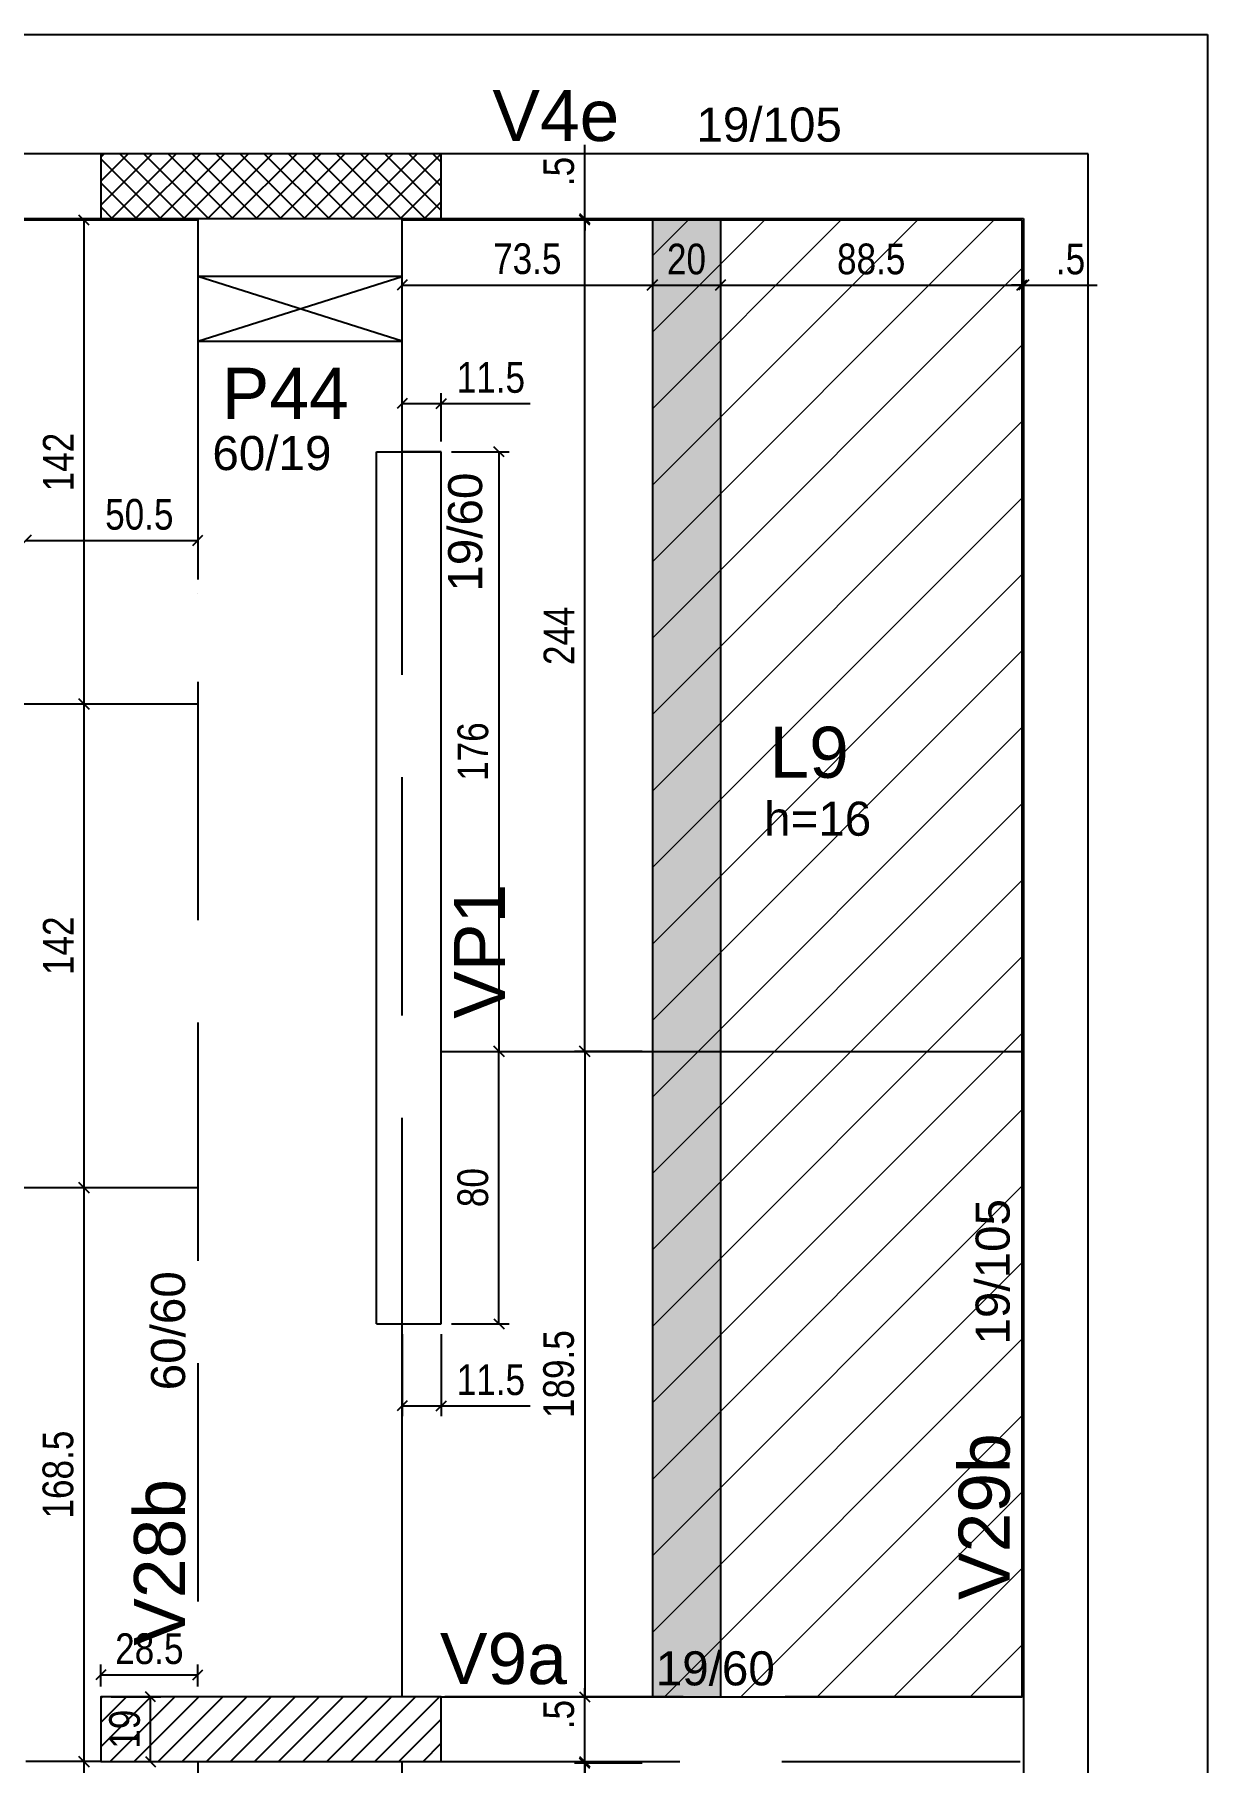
# Model space of a CAD drawing. Extents: x 2113 to 8441, y 350 to 3972.
# Drawn here: x 7394 to 7738, y 2528 to 3035 of the extents above; entities that cross this region are included whole.
import ezdxf

# ---------------------------------------------------------------- set-up
doc = ezdxf.new("R2010")
doc.units = 0
doc.linetypes.add('ESTILO_TQS_0001', pattern=[1, 0.7, -0.3])
for name, color, linetype in [('1', 1, 'Continuous'), ('2', 2, 'Continuous'), ('3', 3, 'Continuous'), ('4', 4, 'Continuous'), ('8', 8, 'Continuous'), ('COTA', 241, 'Continuous'), ('ES-VIGA', 3, 'Continuous'), ('Painéis', 200, 'Continuous'), ('Pilares', 5, 'Continuous')]:
    doc.layers.add(name, color=color, linetype=linetype)
doc.layers.add('Hachura', color=251, linetype='Continuous', lineweight=9)
doc.layers.add('REAPROVEITAMENTO', color=251, linetype='Continuous', lineweight=9)
doc.styles.add('COTA TECNICA-50', font='techl___.ttf', dxfattribs={"height": 9})
doc.styles.get("Standard").update_dxf_attribs({"font": 'arial.ttf'})
doc.dimstyles.new('COTA PAINEL-50', dxfattribs={"dimtxt": 9, "dimasz": 3, "dimexe": 3, "dimexo": 3, "dimgap": 3, "dimtad": 1, "dimdec": 1, "dimzin": 12, "dimdsep": 46, "dimtxsty": 'COTA TECNICA-50', "dimblk1": 'OBLIQUE', "dimblk2": 'OBLIQUE', "dimsah": 1, "dimcen": 0.9, "dimclrd": 4, "dimclre": 4, "dimclrt": 240, "dimadec": 1, "dimazin": 3, "dimtfac": 1, "dimtdec": 1, "dimtmove": 0, "dimatfit": 3, "dimfxl": 1, "dimtolj": 1, "dimtzin": 12, "dimarcsym": 0})

# ---------------------------------------------------------------- blocks, each defined once
blk = doc.blocks.new('_Oblique')
at = {"color": 0, "linetype": 'ByBlock', "lineweight": -2}
blk.add_line((-0.5, -0.5), (0.5, 0.5), dxfattribs=at)
blk = doc.blocks.new('*D137')
at = {"layer": 'COTA', "color": 4, "lineweight": -2, "transparency": 16777216}
for p, q in [((7572.34, 2980.53), (7552.46, 2980.53)), ((7555.46, 2736.53), (7555.46, 2980.53)), ((7572.34, 2736.53), (7552.46, 2736.53))]:
    blk.add_line(p, q, dxfattribs=at)
at = {"layer": 'Defpoints', "color": 0, "transparency": 16777216}
for p in [(7555.46, 2980.53), (7575.34, 2980.53), (7575.34, 2736.53)]:
    blk.add_point(p, dxfattribs=at)
at = {"layer": 'COTA', "color": 4, "lineweight": -2, "transparency": 16777216, "xscale": 3, "yscale": 3, "zscale": 3}
for p, rotation in [((7555.46, 2980.53), 90), ((7555.46, 2736.53), 270)]:
    blk.add_blockref('_Oblique', p, dxfattribs=dict(at, rotation=rotation))
at = {"layer": 'COTA', "color": 240, "transparency": 16777216, "insert": (7547.89, 2858.53), "char_height": 9, "attachment_point": 5, "rotation": 90, "style": 'COTA TECNICA-50'}
blk.add_mtext('\\A1;244', dxfattribs=at)
blk = doc.blocks.new('*D138')
at = {"layer": 'COTA', "color": 4, "lineweight": -2, "transparency": 16777216}
blk.add_line((7501.84, 2961.48), (7575.34, 2961.48), dxfattribs=at)
at = {"layer": 'Defpoints', "color": 0, "transparency": 16777216}
for p in [(7501.84, 2961.48), (7575.34, 2961.48), (7575.34, 2961.48)]:
    blk.add_point(p, dxfattribs=at)
at = {"layer": 'COTA', "color": 4, "lineweight": -2, "transparency": 16777216, "xscale": 3, "yscale": 3, "zscale": 3, "rotation": 180}
blk.add_blockref('_Oblique', (7501.84, 2961.48), dxfattribs=at)
at = {"layer": 'COTA', "color": 4, "lineweight": -2, "transparency": 16777216, "xscale": 3, "yscale": 3, "zscale": 3}
blk.add_blockref('_Oblique', (7575.34, 2961.48), dxfattribs=at)
at = {"layer": 'COTA', "color": 240, "transparency": 16777216, "insert": (7538.59, 2969.18), "char_height": 9, "attachment_point": 5, "style": 'COTA TECNICA-50'}
blk.add_mtext('\\A1;73.5', dxfattribs=at)
blk = doc.blocks.new('*D141')
at = {"layer": 'COTA', "color": 4, "lineweight": -2, "transparency": 16777216}
for p, q in [((7572.34, 2736.53), (7552.46, 2736.53)), ((7555.46, 2736.53), (7555.46, 2547.03)), ((7572.34, 2547.03), (7552.46, 2547.03))]:
    blk.add_line(p, q, dxfattribs=at)
at = {"layer": 'Defpoints', "color": 0, "transparency": 16777216}
for p in [(7575.34, 2736.53), (7555.46, 2547.03), (7575.34, 2547.03)]:
    blk.add_point(p, dxfattribs=at)
at = {"layer": 'COTA', "color": 4, "lineweight": -2, "transparency": 16777216, "xscale": 3, "yscale": 3, "zscale": 3}
for p, rotation in [((7555.46, 2736.53), 90), ((7555.46, 2547.03), 270)]:
    blk.add_blockref('_Oblique', p, dxfattribs=dict(at, rotation=rotation))
at = {"layer": 'COTA', "color": 240, "transparency": 16777216, "insert": (7547.83, 2641.78), "char_height": 9, "attachment_point": 5, "rotation": 90, "style": 'COTA TECNICA-50'}
blk.add_mtext('\\A1;189.5', dxfattribs=at)
blk = doc.blocks.new('*D119')
at = {"layer": 'COTA', "color": 4, "lineweight": -2, "transparency": 16777216}
for p, q in [((7575.34, 2964.48), (7575.34, 2964.48)), ((7575.34, 2961.48), (7595.34, 2961.48)), ((7595.34, 2958.54), (7595.34, 2958.48))]:
    blk.add_line(p, q, dxfattribs=at)
at = {"layer": 'Defpoints', "color": 0, "transparency": 16777216}
for p in [(7575.34, 2961.48), (7595.34, 2961.54), (7595.34, 2961.48)]:
    blk.add_point(p, dxfattribs=at)
at = {"layer": 'COTA', "color": 4, "lineweight": -2, "transparency": 16777216, "xscale": 3, "yscale": 3, "zscale": 3, "rotation": 180}
blk.add_blockref('_Oblique', (7575.34, 2961.48), dxfattribs=at)
at = {"layer": 'COTA', "color": 4, "lineweight": -2, "transparency": 16777216, "xscale": 3, "yscale": 3, "zscale": 3}
blk.add_blockref('_Oblique', (7595.34, 2961.48), dxfattribs=at)
at = {"layer": 'COTA', "color": 240, "transparency": 16777216, "insert": (7585.34, 2969.07), "char_height": 9, "attachment_point": 5, "style": 'COTA TECNICA-50'}
blk.add_mtext('\\A1;20', dxfattribs=at)
blk = doc.blocks.new('*D120')
at = {"layer": 'COTA', "color": 4, "lineweight": -2, "transparency": 16777216}
blk.add_line((7595.34, 2961.48), (7683.84, 2961.48), dxfattribs=at)
at = {"layer": 'Defpoints', "color": 0, "transparency": 16777216}
for p in [(7595.34, 2961.48), (7683.84, 2961.48), (7683.84, 2961.48)]:
    blk.add_point(p, dxfattribs=at)
at = {"layer": 'COTA', "color": 4, "lineweight": -2, "transparency": 16777216, "xscale": 3, "yscale": 3, "zscale": 3, "rotation": 180}
blk.add_blockref('_Oblique', (7595.34, 2961.48), dxfattribs=at)
at = {"layer": 'COTA', "color": 4, "lineweight": -2, "transparency": 16777216, "xscale": 3, "yscale": 3, "zscale": 3}
blk.add_blockref('_Oblique', (7683.84, 2961.48), dxfattribs=at)
at = {"layer": 'COTA', "color": 240, "transparency": 16777216, "insert": (7639.59, 2969.1), "char_height": 9, "attachment_point": 5, "style": 'COTA TECNICA-50'}
blk.add_mtext('\\A1;88.5', dxfattribs=at)
blk = doc.blocks.new('*D121')
at = {"layer": 'COTA', "color": 4, "lineweight": -2, "transparency": 16777216}
for p, q in [((7684.34, 2964.29), (7684.34, 2964.48)), ((7683.84, 2961.48), (7680.84, 2961.48)), ((7683.84, 2961.48), (7684.34, 2961.48)), ((7684.34, 2961.48), (7705.93, 2961.48))]:
    blk.add_line(p, q, dxfattribs=at)
at = {"layer": 'Defpoints', "color": 0, "transparency": 16777216}
for p in [(7683.84, 2961.48), (7684.34, 2961.48), (7684.34, 2961.29)]:
    blk.add_point(p, dxfattribs=at)
at = {"layer": 'COTA', "color": 4, "lineweight": -2, "transparency": 16777216, "xscale": 3, "yscale": 3, "zscale": 3}
blk.add_blockref('_Oblique', (7683.84, 2961.48), dxfattribs=at)
at = {"layer": 'COTA', "color": 4, "lineweight": -2, "transparency": 16777216, "xscale": 3, "yscale": 3, "zscale": 3, "rotation": 180}
blk.add_blockref('_Oblique', (7684.34, 2961.48), dxfattribs=at)
at = {"layer": 'COTA', "color": 240, "transparency": 16777216, "insert": (7698.14, 2969.08), "char_height": 9, "attachment_point": 5, "style": 'COTA TECNICA-50'}
blk.add_mtext('\\A1;.5', dxfattribs=at)
blk = doc.blocks.new('*D49')
at = {"layer": 'COTA', "color": 4, "lineweight": -2, "transparency": 16777216}
for p, q in [((7555.46, 2981.03), (7555.46, 3002.62)), ((7555.46, 2980.53), (7555.46, 2981.03)), ((7555.46, 2980.53), (7555.46, 2977.53))]:
    blk.add_line(p, q, dxfattribs=at)
at = {"layer": 'Defpoints', "color": 0, "transparency": 16777216}
for p in [(7555.46, 2981.03), (7555.46, 2981.03), (7555.46, 2980.53)]:
    blk.add_point(p, dxfattribs=at)
at = {"layer": 'COTA', "color": 4, "lineweight": -2, "transparency": 16777216, "xscale": 3, "yscale": 3, "zscale": 3}
for p, rotation in [((7555.46, 2981.03), 270), ((7555.46, 2980.53), 90)]:
    blk.add_blockref('_Oblique', p, dxfattribs=dict(at, rotation=rotation))
at = {"layer": 'COTA', "color": 240, "transparency": 16777216, "insert": (7547.86, 2994.83), "char_height": 9, "attachment_point": 5, "rotation": 90, "style": 'COTA TECNICA-50'}
blk.add_mtext('\\A1;.5', dxfattribs=at)
blk = doc.blocks.new('*D224')
at = {"layer": 'COTA', "color": 4, "lineweight": -2, "transparency": 16777216}
for p, q in [((7501.84, 2915.53), (7501.84, 2929.71)), ((7513.34, 2915.53), (7513.34, 2929.71)), ((7501.84, 2926.71), (7513.34, 2926.71)), ((7513.34, 2926.71), (7539.44, 2926.71))]:
    blk.add_line(p, q, dxfattribs=at)
at = {"layer": 'Defpoints', "color": 0, "transparency": 16777216}
for p in [(7513.34, 2926.71), (7501.84, 2912.53), (7513.34, 2912.53)]:
    blk.add_point(p, dxfattribs=at)
at = {"layer": 'COTA', "color": 4, "lineweight": -2, "transparency": 16777216, "xscale": 3, "yscale": 3, "zscale": 3, "rotation": 180}
blk.add_blockref('_Oblique', (7501.84, 2926.71), dxfattribs=at)
at = {"layer": 'COTA', "color": 4, "lineweight": -2, "transparency": 16777216, "xscale": 3, "yscale": 3, "zscale": 3}
blk.add_blockref('_Oblique', (7513.34, 2926.71), dxfattribs=at)
at = {"layer": 'COTA', "color": 240, "transparency": 16777216, "insert": (7527.89, 2934.31), "char_height": 9, "attachment_point": 5, "style": 'COTA TECNICA-50'}
blk.add_mtext('\\A1;11.5', dxfattribs=at)
blk = doc.blocks.new('*D225')
at = {"layer": 'COTA', "color": 4, "lineweight": -2, "transparency": 16777216}
for p, q in [((7516.34, 2912.53), (7533.25, 2912.53)), ((7530.25, 2912.53), (7530.25, 2736.53)), ((7516.34, 2736.53), (7533.25, 2736.53))]:
    blk.add_line(p, q, dxfattribs=at)
at = {"layer": 'Defpoints', "color": 0, "transparency": 16777216}
for p in [(7513.34, 2912.53), (7513.34, 2736.53), (7530.25, 2736.53)]:
    blk.add_point(p, dxfattribs=at)
at = {"layer": 'COTA', "color": 4, "lineweight": -2, "transparency": 16777216, "xscale": 3, "yscale": 3, "zscale": 3}
for p, rotation in [((7530.25, 2912.53), 90), ((7530.25, 2736.53), 270)]:
    blk.add_blockref('_Oblique', p, dxfattribs=dict(at, rotation=rotation))
at = {"layer": 'COTA', "color": 240, "transparency": 16777216, "insert": (7522.66, 2824.53), "char_height": 9, "attachment_point": 5, "rotation": 90, "style": 'COTA TECNICA-50'}
blk.add_mtext('\\A1;176', dxfattribs=at)
blk = doc.blocks.new('*D50')
at = {"layer": 'COTA', "color": 4, "lineweight": -2, "transparency": 16777216}
for p, q in [((7516.34, 2736.53), (7533.25, 2736.53)), ((7530.25, 2656.53), (7530.25, 2736.53)), ((7516.34, 2656.53), (7533.25, 2656.53))]:
    blk.add_line(p, q, dxfattribs=at)
at = {"layer": 'Defpoints', "color": 0, "transparency": 16777216}
for p in [(7513.34, 2736.53), (7530.25, 2736.53), (7513.34, 2656.53)]:
    blk.add_point(p, dxfattribs=at)
at = {"layer": 'COTA', "color": 4, "lineweight": -2, "transparency": 16777216, "xscale": 3, "yscale": 3, "zscale": 3}
for p, rotation in [((7530.25, 2736.53), 90), ((7530.25, 2656.53), 270)]:
    blk.add_blockref('_Oblique', p, dxfattribs=dict(at, rotation=rotation))
at = {"layer": 'COTA', "color": 240, "transparency": 16777216, "insert": (7522.64, 2696.53), "char_height": 9, "attachment_point": 5, "rotation": 90, "style": 'COTA TECNICA-50'}
blk.add_mtext('\\A1;80', dxfattribs=at)
blk = doc.blocks.new('*D226')
at = {"layer": 'COTA', "color": 4, "lineweight": -2, "transparency": 16777216}
for p, q in [((7501.84, 2653.53), (7501.84, 2629.47)), ((7513.34, 2653.53), (7513.34, 2629.47)), ((7501.84, 2632.47), (7513.34, 2632.47)), ((7513.34, 2632.47), (7539.45, 2632.47))]:
    blk.add_line(p, q, dxfattribs=at)
at = {"layer": 'Defpoints', "color": 0, "transparency": 16777216}
for p in [(7501.84, 2656.53), (7513.34, 2656.53), (7513.34, 2632.47)]:
    blk.add_point(p, dxfattribs=at)
at = {"layer": 'COTA', "color": 4, "lineweight": -2, "transparency": 16777216, "xscale": 3, "yscale": 3, "zscale": 3, "rotation": 180}
blk.add_blockref('_Oblique', (7501.84, 2632.47), dxfattribs=at)
at = {"layer": 'COTA', "color": 4, "lineweight": -2, "transparency": 16777216, "xscale": 3, "yscale": 3, "zscale": 3}
blk.add_blockref('_Oblique', (7513.34, 2632.47), dxfattribs=at)
at = {"layer": 'COTA', "color": 240, "transparency": 16777216, "insert": (7527.89, 2640.07), "char_height": 9, "attachment_point": 5, "style": 'COTA TECNICA-50'}
blk.add_mtext('\\A1;11.5', dxfattribs=at)
blk = doc.blocks.new('*D51')
at = {"layer": 'COTA', "color": 4, "lineweight": -2, "transparency": 16777216}
for p, q in [((7572.34, 2527.53), (7552.46, 2527.53)), ((7555.46, 2283.53), (7555.46, 2527.53)), ((7572.34, 2283.53), (7552.46, 2283.53))]:
    blk.add_line(p, q, dxfattribs=at)
at = {"layer": 'Defpoints', "color": 0, "transparency": 16777216}
for p in [(7555.46, 2527.53), (7575.34, 2527.53), (7575.34, 2283.53)]:
    blk.add_point(p, dxfattribs=at)
at = {"layer": 'COTA', "color": 4, "lineweight": -2, "transparency": 16777216, "xscale": 3, "yscale": 3, "zscale": 3}
for p, rotation in [((7555.46, 2527.53), 90), ((7555.46, 2283.53), 270)]:
    blk.add_blockref('_Oblique', p, dxfattribs=dict(at, rotation=rotation))
at = {"layer": 'COTA', "color": 240, "transparency": 16777216, "insert": (7547.89, 2405.53), "char_height": 9, "attachment_point": 5, "rotation": 90, "style": 'COTA TECNICA-50'}
blk.add_mtext('\\A1;244', dxfattribs=at)
blk = doc.blocks.new('*D4')
at = {"layer": 'COTA', "color": 4, "lineweight": -2, "transparency": 16777216}
for p, q in [((7555.46, 2528.03), (7555.46, 2549.62)), ((7555.46, 2527.53), (7555.46, 2528.03)), ((7555.46, 2527.53), (7555.46, 2524.53))]:
    blk.add_line(p, q, dxfattribs=at)
at = {"layer": 'Defpoints', "color": 0, "transparency": 16777216}
for p in [(7555.46, 2528.03), (7555.46, 2528.03), (7555.46, 2527.53)]:
    blk.add_point(p, dxfattribs=at)
at = {"layer": 'COTA', "color": 4, "lineweight": -2, "transparency": 16777216, "xscale": 3, "yscale": 3, "zscale": 3}
for p, rotation in [((7555.46, 2528.03), 270), ((7555.46, 2527.53), 90)]:
    blk.add_blockref('_Oblique', p, dxfattribs=dict(at, rotation=rotation))
at = {"layer": 'COTA', "color": 240, "transparency": 16777216, "insert": (7547.86, 2541.83), "char_height": 9, "attachment_point": 5, "rotation": 90, "style": 'COTA TECNICA-50'}
blk.add_mtext('\\A1;.5', dxfattribs=at)
blk = doc.blocks.new('*D27')
at = {"layer": 'COTA', "color": 4, "lineweight": -2, "transparency": 16777216}
blk.add_line((7391.35, 2886.53), (7441.84, 2886.53), dxfattribs=at)
at = {"layer": 'Defpoints', "color": 0, "transparency": 16777216}
for p in [(7391.35, 2886.53), (7441.84, 2886.53), (7441.84, 2886.53)]:
    blk.add_point(p, dxfattribs=at)
at = {"layer": 'COTA', "color": 4, "lineweight": -2, "transparency": 16777216, "xscale": 3, "yscale": 3, "zscale": 3, "rotation": 180}
blk.add_blockref('_Oblique', (7391.35, 2886.53), dxfattribs=at)
at = {"layer": 'COTA', "color": 4, "lineweight": -2, "transparency": 16777216, "xscale": 3, "yscale": 3, "zscale": 3}
blk.add_blockref('_Oblique', (7441.84, 2886.53), dxfattribs=at)
at = {"layer": 'COTA', "color": 240, "transparency": 16777216, "insert": (7424.65, 2894.13), "char_height": 9, "attachment_point": 5, "style": 'COTA TECNICA-50'}
blk.add_mtext('\\A1;50.5', dxfattribs=at)
blk = doc.blocks.new('*D196')
at = {"layer": 'COTA', "color": 4, "lineweight": -2, "transparency": 16777216}
for p, q in [((7416.34, 2547.03), (7430.94, 2547.03)), ((7427.94, 2528.03), (7427.94, 2547.03)), ((7416.34, 2528.03), (7430.94, 2528.03))]:
    blk.add_line(p, q, dxfattribs=at)
at = {"layer": 'Defpoints', "color": 0, "transparency": 16777216}
for p in [(7413.34, 2547.03), (7427.94, 2547.03), (7413.34, 2528.03)]:
    blk.add_point(p, dxfattribs=at)
at = {"layer": 'COTA', "color": 4, "lineweight": -2, "transparency": 16777216, "xscale": 3, "yscale": 3, "zscale": 3}
for p, rotation in [((7427.94, 2547.03), 90), ((7427.94, 2528.03), 270)]:
    blk.add_blockref('_Oblique', p, dxfattribs=dict(at, rotation=rotation))
at = {"layer": 'COTA', "color": 240, "transparency": 16777216, "insert": (7420.36, 2537.53), "char_height": 9, "attachment_point": 5, "rotation": 90, "style": 'COTA TECNICA-50'}
blk.add_mtext('\\A1;19', dxfattribs=at)
blk = doc.blocks.new('*D28')
at = {"layer": 'COTA', "color": 4, "lineweight": -2, "transparency": 16777216}
for p, q in [((7413.34, 2550.03), (7413.34, 2556.5)), ((7413.34, 2553.5), (7441.84, 2553.5)), ((7441.84, 2550.03), (7441.84, 2556.5))]:
    blk.add_line(p, q, dxfattribs=at)
at = {"layer": 'Defpoints', "color": 0, "transparency": 16777216}
for p in [(7441.84, 2553.5), (7413.34, 2547.03), (7441.84, 2547.03)]:
    blk.add_point(p, dxfattribs=at)
at = {"layer": 'COTA', "color": 4, "lineweight": -2, "transparency": 16777216, "xscale": 3, "yscale": 3, "zscale": 3, "rotation": 180}
blk.add_blockref('_Oblique', (7413.34, 2553.5), dxfattribs=at)
at = {"layer": 'COTA', "color": 4, "lineweight": -2, "transparency": 16777216, "xscale": 3, "yscale": 3, "zscale": 3}
blk.add_blockref('_Oblique', (7441.84, 2553.5), dxfattribs=at)
at = {"layer": 'COTA', "color": 240, "transparency": 16777216, "insert": (7427.59, 2561.12), "char_height": 9, "attachment_point": 5, "style": 'COTA TECNICA-50'}
blk.add_mtext('\\A1;28.5', dxfattribs=at)
blk = doc.blocks.new('*D199')
at = {"layer": 'COTA', "color": 4, "lineweight": -2, "transparency": 16777216}
for p, q in [((7408.42, 2378.03), (7408.42, 2528.03)), ((7411.4, 2528.03), (7411.42, 2528.03))]:
    blk.add_line(p, q, dxfattribs=at)
at = {"layer": 'Defpoints', "color": 0, "transparency": 16777216}
for p in [(7408.4, 2528.03), (7408.42, 2528.03), (7408.42, 2378.03)]:
    blk.add_point(p, dxfattribs=at)
at = {"layer": 'COTA', "color": 4, "lineweight": -2, "transparency": 16777216, "xscale": 3, "yscale": 3, "zscale": 3}
for p, rotation in [((7408.42, 2528.03), 90), ((7408.42, 2378.03), 270)]:
    blk.add_blockref('_Oblique', p, dxfattribs=dict(at, rotation=rotation))
at = {"layer": 'COTA', "color": 240, "transparency": 16777216, "insert": (7400.82, 2453.03), "char_height": 9, "attachment_point": 5, "rotation": 90, "style": 'COTA TECNICA-50'}
blk.add_mtext('\\A1;150', dxfattribs=at)
blk = doc.blocks.new('*D200')
at = {"layer": 'COTA', "color": 4, "lineweight": -2, "transparency": 16777216}
for p, q in [((7408.42, 2528.03), (7408.42, 2696.53)), ((7411.4, 2528.03), (7411.42, 2528.03))]:
    blk.add_line(p, q, dxfattribs=at)
at = {"layer": 'Defpoints', "color": 0, "transparency": 16777216}
for p in [(7408.42, 2696.53), (7408.42, 2696.53), (7408.4, 2528.03)]:
    blk.add_point(p, dxfattribs=at)
at = {"layer": 'COTA', "color": 4, "lineweight": -2, "transparency": 16777216, "xscale": 3, "yscale": 3, "zscale": 3}
for p, rotation in [((7408.42, 2696.53), 90), ((7408.42, 2528.03), 270)]:
    blk.add_blockref('_Oblique', p, dxfattribs=dict(at, rotation=rotation))
at = {"layer": 'COTA', "color": 240, "transparency": 16777216, "insert": (7400.8, 2612.28), "char_height": 9, "attachment_point": 5, "rotation": 90, "style": 'COTA TECNICA-50'}
blk.add_mtext('\\A1;168.5', dxfattribs=at)
blk = doc.blocks.new('*D201')
at = {"layer": 'COTA', "color": 4, "lineweight": -2, "transparency": 16777216}
blk.add_line((7408.42, 2696.53), (7408.42, 2838.53), dxfattribs=at)
at = {"layer": 'Defpoints', "color": 0, "transparency": 16777216}
for p in [(7408.42, 2838.53), (7408.42, 2838.53), (7408.42, 2696.53)]:
    blk.add_point(p, dxfattribs=at)
at = {"layer": 'COTA', "color": 4, "lineweight": -2, "transparency": 16777216, "xscale": 3, "yscale": 3, "zscale": 3}
for p, rotation in [((7408.42, 2838.53), 90), ((7408.42, 2696.53), 270)]:
    blk.add_blockref('_Oblique', p, dxfattribs=dict(at, rotation=rotation))
at = {"layer": 'COTA', "color": 240, "transparency": 16777216, "insert": (7400.85, 2767.53), "char_height": 9, "attachment_point": 5, "rotation": 90, "style": 'COTA TECNICA-50'}
blk.add_mtext('\\A1;142', dxfattribs=at)
blk = doc.blocks.new('*D202')
at = {"layer": 'COTA', "color": 4, "lineweight": -2, "transparency": 16777216}
blk.add_line((7408.42, 2838.53), (7408.42, 2980.53), dxfattribs=at)
at = {"layer": 'Defpoints', "color": 0, "transparency": 16777216}
for p in [(7408.42, 2980.53), (7408.42, 2980.53), (7408.42, 2838.53)]:
    blk.add_point(p, dxfattribs=at)
at = {"layer": 'COTA', "color": 4, "lineweight": -2, "transparency": 16777216, "xscale": 3, "yscale": 3, "zscale": 3}
for p, rotation in [((7408.42, 2980.53), 90), ((7408.42, 2838.53), 270)]:
    blk.add_blockref('_Oblique', p, dxfattribs=dict(at, rotation=rotation))
at = {"layer": 'COTA', "color": 240, "transparency": 16777216, "insert": (7400.85, 2909.53), "char_height": 9, "attachment_point": 5, "rotation": 90, "style": 'COTA TECNICA-50'}
blk.add_mtext('\\A1;142', dxfattribs=at)

msp = doc.modelspace()

# ---------------------------------------------------------------- hatches: boundary and pattern name
at = {"layer": 'Hachura', "linetype": 'ByBlock'}
h = msp.add_hatch(color=256, dxfattribs=at)
h.dxf.hatch_style = 1
h.paths.add_polyline_path([(7595.34, 2547.03), (7575.34, 2547.03), (7575.3, 2980.53), (7595.34, 2980.53)])
at = {"layer": 'REAPROVEITAMENTO', "linetype": 'ByBlock'}
h = msp.add_hatch(dxfattribs=at)
h.set_pattern_fill('ANSI31', color=256, scale=5, style=2)
h.set_pattern_definition([(45, (-274.574, 59.306), (-11.22532, 11.22532), [])])
h.paths.add_polyline_path([(7683.84, 2547.03), (7575.34, 2547.03), (7575.34, 2980.53), (7683.84, 2980.53)])

# ---------------------------------------------------------------- linework, layer by layer
at = {"layer": '1', "linetype": 'Continuous'}
for p, q in [((7738.35, 3035.03), (7738.35, 3035.03)), ((7738.35, 3035.03), (7738.35, 3035.03)), ((7738.35, 3035.03), (7738.35, 3035.03)), ((7703.34, 3000.03), (7703.34, 3000.03)), ((7703.34, 3000.03), (7703.34, 3000.03)), ((7703.34, 3000.03), (7703.34, 3000.03)), ((7703.34, 3000.03), (7703.34, 3000.03)), ((7441.84, 2945.03), (7501.84, 2964.03)), ((7501.84, 2945.03), (7441.84, 2964.03)), ((7441.84, 2964.03), (7441.84, 2964.03)), ((7441.84, 2964.03), (7441.84, 2964.03)), ((7471.84, 2954.53), (7471.84, 2954.53)), ((7441.84, 2945.03), (7441.84, 2945.03)), ((7441.84, 2945.03), (7441.84, 2945.03)), ((7441.84, 2870.98), (7441.84, 2870.98)), ((7441.84, 2870.98), (7441.84, 2870.98)), ((7684.34, 2547.03), (7684.34, 2547.03)), ((7684.34, 2547.03), (7684.34, 2547.03)), ((7684.34, 2528.03), (7684.34, 2528.03)), ((7684.34, 2528.03), (7684.34, 2528.03))]:
    msp.add_line(p, q, dxfattribs=at)
at = {"layer": '3', "linetype": 'ESTILO_TQS_0001', "ltscale": 100}
for points in [[(7441.84, 2981.03), (7441.84, 2964.03)], [(7501.84, 2964.03), (7501.84, 2981.03)], [(7441.84, 2945.03), (7441.84, 2547.03)], [(7501.84, 2547.03), (7501.84, 2945.03)], [(7684.34, 2547.03), (7513.34, 2547.03)], [(7441.84, 2528.03), (7441.84, 2094.03)], [(7501.84, 2094.03), (7501.84, 2528.03)], [(7513.34, 2528.03), (7684.34, 2528.03)]]:
    msp.add_lwpolyline(points, dxfattribs=at)
at = {"layer": '8', "linetype": 'Continuous'}
for p, q in [((7413.34, 2984.94), (7428.43, 3000.03)), ((7413.34, 2992.01), (7421.36, 3000.03)), ((7413.34, 2999.08), (7414.29, 3000.03)), ((7413.34, 3000.03), (7413.34, 3000.03)), ((7413.34, 3000.03), (7413.34, 3000.03)), ((7413.34, 2998.55), (7430.86, 2981.03)), ((7416.5, 2981.03), (7435.5, 3000.03)), ((7418.93, 3000.03), (7437.93, 2981.03)), ((7423.57, 2981.03), (7442.57, 3000.03)), ((7426.01, 3000.03), (7445.01, 2981.03)), ((7430.65, 2981.03), (7449.65, 3000.03)), ((7433.08, 3000.03), (7452.08, 2981.03)), ((7437.72, 2981.03), (7456.72, 3000.03)), ((7440.15, 3000.03), (7459.15, 2981.03)), ((7444.79, 2981.03), (7463.79, 3000.03)), ((7447.22, 3000.03), (7466.22, 2981.03)), ((7451.86, 2981.03), (7470.86, 3000.03)), ((7454.29, 3000.03), (7473.29, 2981.03)), ((7458.93, 2981.03), (7477.93, 3000.03)), ((7461.36, 3000.03), (7480.36, 2981.03)), ((7466, 2981.03), (7485, 3000.03)), ((7468.43, 3000.03), (7487.43, 2981.03)), ((7473.07, 2981.03), (7492.07, 3000.03)), ((7475.5, 3000.03), (7494.5, 2981.03)), ((7480.14, 2981.03), (7499.14, 3000.03)), ((7482.57, 3000.03), (7501.57, 2981.03)), ((7487.21, 2981.03), (7506.21, 3000.03)), ((7489.64, 3000.03), (7508.64, 2981.03)), ((7494.29, 2981.03), (7513.29, 3000.03)), ((7496.72, 3000.03), (7513.34, 2983.41)), ((7503.79, 3000.03), (7513.34, 2990.48)), ((7510.86, 3000.03), (7513.34, 2997.55)), ((7513.34, 3000.03), (7513.34, 3000.03)), ((7513.34, 3000.03), (7513.34, 3000.03)), ((7501.36, 2981.03), (7513.34, 2993.01)), ((7413.34, 2991.48), (7423.79, 2981.03)), ((7463.34, 2990.53), (7463.34, 2990.53)), ((7413.34, 2984.41), (7416.72, 2981.03)), ((7508.43, 2981.03), (7513.34, 2985.94)), ((7413.34, 2981.03), (7413.34, 2981.03)), ((7413.34, 2532.39), (7427.98, 2547.03)), ((7413.34, 2539.46), (7420.91, 2547.03)), ((7413.34, 2546.54), (7413.84, 2547.03)), ((7413.34, 2547.03), (7413.34, 2547.03)), ((7413.34, 2547.03), (7413.34, 2547.03)), ((7416.05, 2528.03), (7435.05, 2547.03)), ((7423.12, 2528.03), (7442.12, 2547.03)), ((7430.19, 2528.03), (7449.19, 2547.03)), ((7437.26, 2528.03), (7456.26, 2547.03)), ((7444.34, 2528.03), (7463.34, 2547.03)), ((7451.41, 2528.03), (7470.41, 2547.03)), ((7458.48, 2528.03), (7477.48, 2547.03)), ((7465.55, 2528.03), (7484.55, 2547.03)), ((7472.62, 2528.03), (7491.62, 2547.03)), ((7479.69, 2528.03), (7498.69, 2547.03)), ((7486.76, 2528.03), (7505.76, 2547.03)), ((7493.83, 2528.03), (7512.83, 2547.03)), ((7463.34, 2537.53), (7463.34, 2537.53)), ((7500.9, 2528.03), (7513.34, 2540.47)), ((7507.98, 2528.03), (7513.34, 2533.4)), ((7413.34, 2528.03), (7413.34, 2528.03)), ((7413.34, 2528.03), (7413.34, 2528.03)), ((7513.34, 2528.03), (7513.34, 2528.03)), ((7513.34, 2528.03), (7513.34, 2528.03)), ((7513.34, 2528.03), (7513.34, 2528.03))]:
    msp.add_line(p, q, dxfattribs=at)
at = {"layer": 'ES-VIGA', "linetype": 'Continuous'}
for p, q in [((7022.84, 3035.03), (7738.35, 3035.03)), ((7738.35, 3035.03), (7738.35, 2040.03)), ((7703.34, 2075.03), (7703.34, 3000.03)), ((7684.34, 2981.03), (7684.34, 2094.03)), ((7494.34, 2656.53), (7494.34, 2912.53)), ((7494.34, 2912.53), (7513.34, 2912.53)), ((7513.34, 2656.53), (7513.34, 2912.53)), ((7513.34, 2912.53), (7513.34, 2912.53)), ((7513.34, 2912.53), (7513.34, 2912.53)), ((7501.84, 2870.4), (7501.84, 2870.4)), ((7501.84, 2870.4), (7501.84, 2870.4)), ((7494.34, 2656.53), (7513.34, 2656.53)), ((7501.84, 2656.53), (7501.84, 2656.53)), ((7513.34, 2656.53), (7513.34, 2656.53)), ((7513.34, 2656.53), (7513.34, 2656.53)), ((7513.34, 2656.53), (7513.34, 2656.53))]:
    msp.add_line(p, q, dxfattribs=at)
for points in [[(7413.34, 3000.03), (7022.84, 3000.03)], [(7703.34, 3000.03), (7513.34, 3000.03)], [(7043.34, 2981.03), (7413.34, 2981.03)], [(7513.34, 2981.03), (7684.34, 2981.03)]]:
    msp.add_lwpolyline(points, dxfattribs=at)
at = {"layer": 'Painéis'}
for p, q in [((7441.84, 2980.53), (7043.34, 2980.53)), ((7501.84, 2912.53), (7501.84, 2981.03)), ((7683.84, 2980.53), (7501.84, 2980.53)), ((7575.34, 2980.53), (7575.34, 2547.03)), ((7595.34, 2980.53), (7595.34, 2547.03)), ((7683.84, 2980.53), (7683.84, 2547.03)), ((7513.34, 2912.53), (7501.84, 2912.53)), ((7513.34, 2656.53), (7513.34, 2912.53)), ((7263.84, 2838.53), (7441.84, 2838.53)), ((7513.34, 2736.53), (7684.34, 2736.53)), ((7043.34, 2696.53), (7441.84, 2696.53)), ((7501.84, 2547.03), (7501.84, 2656.53)), ((7501.84, 2656.53), (7513.34, 2656.53)), ((7513.34, 2547.03), (7683.84, 2547.03)), ((7413.34, 2528.03), (7391.34, 2528.03)), ((7501.84, 2418.53), (7501.84, 2528.03))]:
    msp.add_line(p, q, dxfattribs=at)
at = {"layer": 'Pilares', "linetype": 'Continuous'}
for points in [[(7413.34, 2981.03), (7513.34, 2981.03), (7513.34, 3000.03), (7413.34, 3000.03), (7413.34, 2981.03)], [(7441.84, 2945.03), (7501.84, 2945.03), (7501.84, 2964.03), (7441.84, 2964.03), (7441.84, 2945.03)], [(7413.34, 2528.03), (7513.34, 2528.03), (7513.34, 2547.03), (7413.34, 2547.03), (7413.34, 2528.03)]]:
    msp.add_lwpolyline(points, dxfattribs=at)

# ---------------------------------------------------------------- texts
at = {"layer": '2', "linetype": 'Continuous'}
for s, p in [('19/105', (7588.26, 3003.61)), ('60/19', (7446.11, 2907.17)), ('h=16', (7608.14, 2799.83)), ('19/60', (7576.32, 2550.4))]:
    msp.add_text(s, height=10, dxfattribs=at).set_placement(p)
for s, p in [('19/60', (7525.34, 2871.48)), ('19/105', (7680.26, 2650.46)), ('60/60', (7438.09, 2637.03))]:
    msp.add_text(s, height=10, rotation=90, dxfattribs=at).set_placement(p)
at = {"layer": '4', "linetype": 'Continuous'}
for s, p in [('V4e', (7528.34, 3003.78)), ('P44', (7448.84, 2922.21)), ('L9', (7609.72, 2816.83)), ('V9a', (7512.93, 2550.78))]:
    msp.add_text(s, height=15, dxfattribs=at).set_placement(p)
for s, p in [('VP1', (7532.08, 2746.1)), ('V29b', (7680.26, 2575.46)), ('V28b', (7438.09, 2562.03))]:
    msp.add_text(s, height=15, rotation=90, dxfattribs=at).set_placement(p)

# ---------------------------------------------------------------- dimensions: what is measured, and where the dimension line sits
at = {"layer": 'COTA'}
for base, p1, p2, angle, picture, middle in [((7555.46, 2981.03), (7555.46, 2980.53), (7555.46, 2981.03), 90, '*D49', (7547.86, 2994.83)), ((7555.46, 2980.53), (7575.34, 2736.53), (7575.34, 2980.53), 90, '*D137', (7547.89, 2858.53)), ((7575.34, 2961.48), (7501.84, 2961.48), (7575.34, 2961.48), 180, '*D138', (7538.59, 2969.18)), ((7595.34, 2961.48), (7575.34, 2961.48), (7595.34, 2961.54), 180, '*D119', (7585.34, 2969.07)), ((7683.84, 2961.48), (7595.34, 2961.48), (7683.84, 2961.48), 180, '*D120', (7639.59, 2969.1)), ((7684.34, 2961.48), (7683.84, 2961.48), (7684.34, 2961.29), 180, '*D121', (7698.14, 2969.08)), ((7530.25, 2736.53), (7513.34, 2912.53), (7513.34, 2736.53), 90, '*D225', (7522.66, 2824.53)), ((7530.25, 2736.53), (7513.34, 2656.53), (7513.34, 2736.53), 90, '*D50', (7522.64, 2696.53)), ((7555.46, 2547.03), (7575.34, 2736.53), (7575.34, 2547.03), 90, '*D141', (7547.83, 2641.78)), ((7427.94, 2547.03), (7413.34, 2528.03), (7413.34, 2547.03), 90, '*D196', (7420.36, 2537.53)), ((7555.46, 2528.03), (7555.46, 2527.53), (7555.46, 2528.03), 90, '*D4', (7547.86, 2541.83)), ((7555.46, 2527.53), (7575.34, 2283.53), (7575.34, 2527.53), 90, '*D51', (7547.89, 2405.53))]:
    dim = msp.add_linear_dim(base=base, p1=p1, p2=p2, angle=angle, dimstyle='COTA PAINEL-50', dxfattribs=at)
    dim.commit()
    dim.dimension.update_dxf_attribs({"geometry": picture, "text_midpoint": middle})
for base, p1, p2, picture, middle in [((7408.42, 2980.53), (7408.42, 2838.53), (7408.42, 2980.53), '*D202', (7400.85, 2909.53)), ((7408.42, 2838.53), (7408.42, 2696.53), (7408.42, 2838.53), '*D201', (7400.85, 2767.53)), ((7408.42, 2696.53), (7408.4, 2528.03), (7408.42, 2696.53), '*D200', (7400.8, 2612.28)), ((7408.42, 2528.03), (7408.42, 2378.03), (7408.4, 2528.03), '*D199', (7400.82, 2453.03))]:
    dim = msp.add_linear_dim(base=base, p1=p1, p2=p2, angle=90, dimstyle='COTA PAINEL-50', override={"dimtmove": 1}, dxfattribs=at)
    dim.commit()
    dim.dimension.update_dxf_attribs({"geometry": picture, "text_midpoint": middle})
for base, p1, p2, picture, middle in [((7513.34, 2926.71), (7501.84, 2912.53), (7513.34, 2912.53), '*D224', (7527.89, 2934.31)), ((7513.34, 2632.47), (7501.84, 2656.53), (7513.34, 2656.53), '*D226', (7527.89, 2640.07))]:
    dim = msp.add_linear_dim(base=base, p1=p1, p2=p2, dimstyle='COTA PAINEL-50', dxfattribs=at)
    dim.commit()
    dim.dimension.update_dxf_attribs({"geometry": picture, "text_midpoint": middle})
for base, p1, p2, picture, middle in [((7441.84, 2886.53), (7391.35, 2886.53), (7441.84, 2886.53), '*D27', (7424.65, 2886.53)), ((7441.84, 2553.5), (7413.34, 2547.03), (7441.84, 2547.03), '*D28', (7427.59, 2553.5))]:
    dim = msp.add_linear_dim(base=base, p1=p1, p2=p2, dimstyle='COTA PAINEL-50', dxfattribs=at)
    dim.commit()
    dim.dimension.update_dxf_attribs({"geometry": picture, "text_midpoint": middle, "dimtype": 160})

doc.saveas('drawing.dxf')
